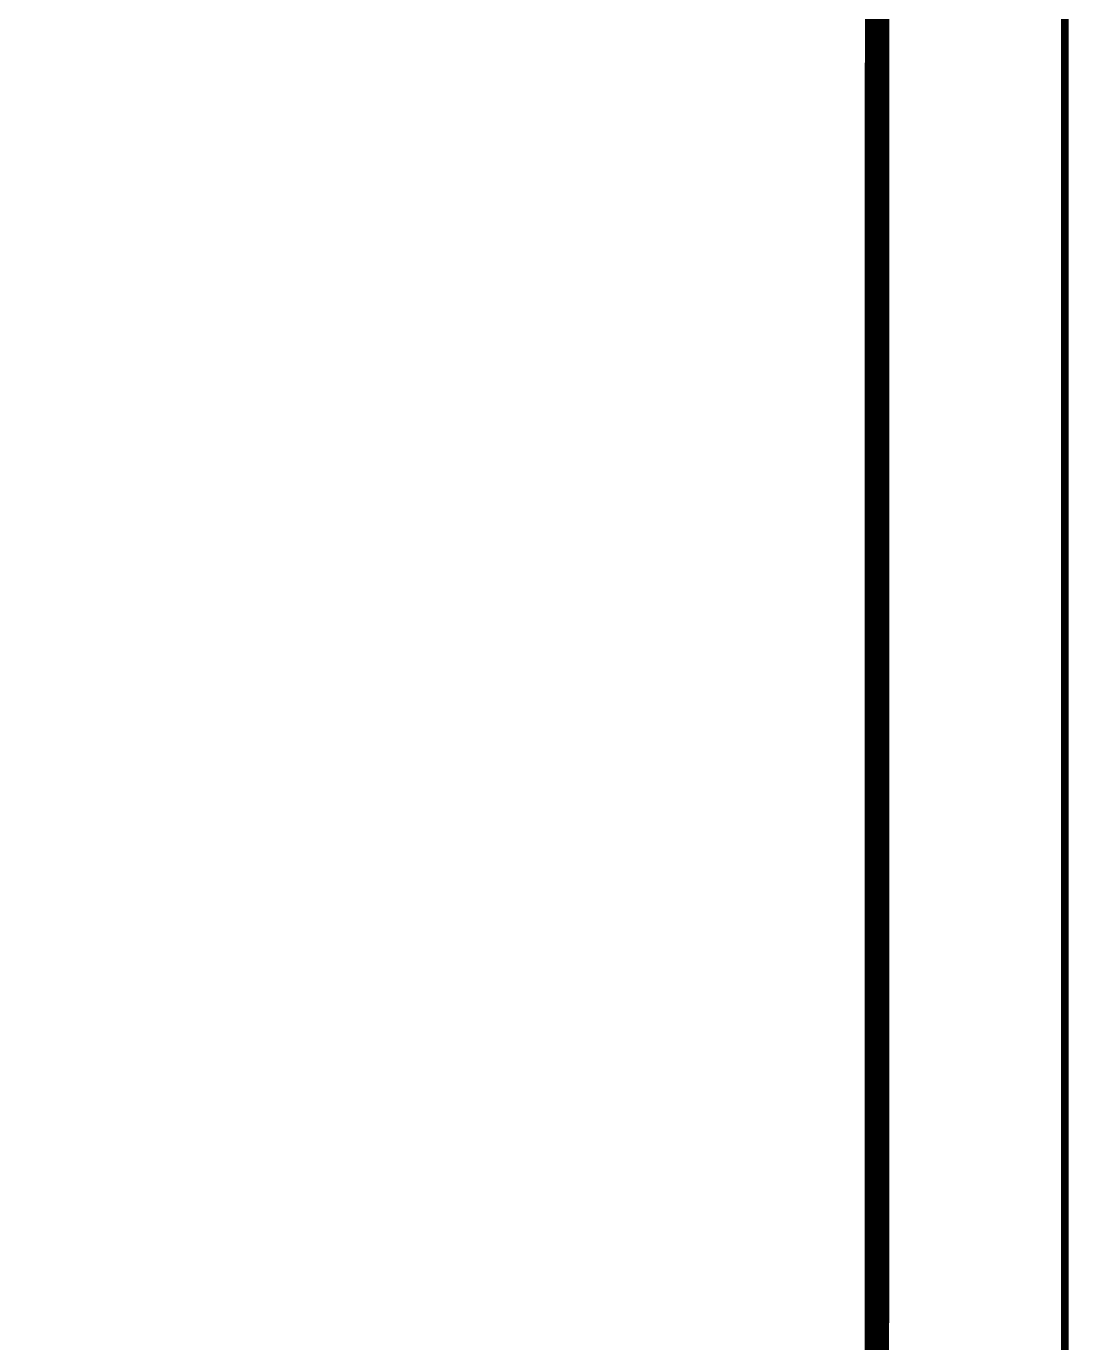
# Model space of a CAD drawing. Header units: millimetres. Extents: x -5035 to 14510, y -7775 to 12.
# Drawn here: x 655.21 to 687.04, y -2295.2 to -2255.02 of the extents above; entities that cross this region are included whole.
import ezdxf
from ezdxf.enums import TextEntityAlignment as Align

# ---------------------------------------------------------------- set-up
doc = ezdxf.new("R2010")
doc.units = ezdxf.units.MM
doc.layers.add('Cables eProC', color=81, linetype='Continuous', lineweight=25)
doc.layers.add('eProC - L2', color=41, linetype='Continuous', lineweight=20)
doc.styles.get("Standard").update_dxf_attribs({"font": 'arial.ttf'})

# ---------------------------------------------------------------- blocks, each defined once
blk = doc.blocks.new('eProC - Rótulo')
at = {"layer": 'eProC - L2', "lineweight": 5, "const_width": 0.233}
blk.add_lwpolyline([(0, 0), (297, 0), (297, -210), (0, -210), (0, 0)], dxfattribs=at)
at = {"layer": 'eProC - L2', "lineweight": 40, "const_width": 0.75}
blk.add_lwpolyline([(5.783, -203), (291.251, -203), (291.285, -14.872), (5.818, -14.872)], close=True, dxfattribs=at)
at = {"layer": 'eProC - L2'}
for tag, p in [('GR', (284.939, -193.106)), ('PG', (284.939, -198.932))]:
    blk.add_attdef(tag, text='', height=3, dxfattribs=at).set_placement(p, align=Align.MIDDLE)
blk.add_attdef('DESCRIPCIÓN', text='', height=1.8, dxfattribs=at).set_placement((216.312, -199.609), align=Align.CENTER)

msp = doc.modelspace()

# ---------------------------------------------------------------- block references
at = {"layer": 'Cables eProC'}
msp.add_blockref('eProC - Rótulo', (389.919, -2139.41), dxfattribs=at)

doc.saveas('drawing.dxf')
